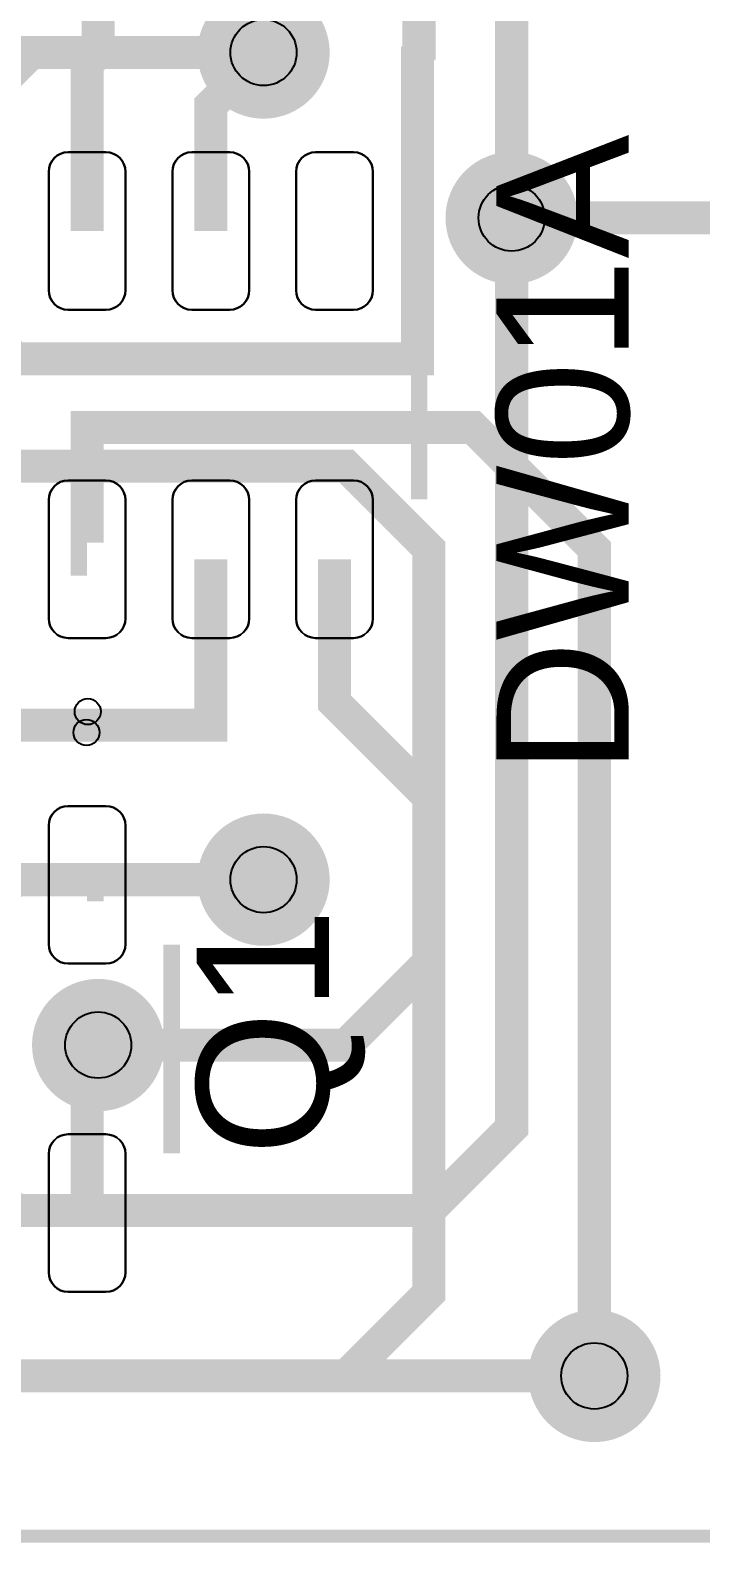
# Model space of a CAD drawing. Header units: centimetres. Extents: x -2.26 to 6.53, y -1.51 to 3.26.
# Drawn here: x 4.456 to 4.971, y -0.255 to 0.906 of the extents above; entities that cross this region are included whole.
import ezdxf

# ---------------------------------------------------------------- set-up
doc = ezdxf.new("R2010")
doc.units = ezdxf.units.CM
doc.layers.get('0').update_dxf_attribs({"linetype": 'CONTINUOUS'})
for name, color, linetype in [('1', 1, 'CONTINUOUS'), ('3', 3, 'CONTINUOUS'), ('4', 4, 'CONTINUOUS'), ('5', 5, 'CONTINUOUS'), ('6', 6, 'CONTINUOUS'), ('7', 7, 'CONTINUOUS')]:
    doc.layers.add(name, color=color, linetype=linetype)

# ---------------------------------------------------------------- blocks, each defined once
blk = doc.blocks.new('EPAD')
at = {"const_width": 0.5}
blk.add_lwpolyline([(-0.25, 0, 1), (0.25, 0, 1)], format="xyb", close=True, dxfattribs=at)

msp = doc.modelspace()

# ---------------------------------------------------------------- linework, layer by layer
for centre in [(4.6355, 0.889), (4.826, 0.762), (4.6355, 0.254), (4.5085, 0.127), (4.8895, -0.127)]:
    msp.add_circle(centre, 0.0254)
at = {"layer": '1'}
for points in [[(4.529195, 0.800523), (4.528321, 0.803338), (4.526938, 0.805886), (4.525106, 0.808106), (4.522886, 0.809938), (4.520338, 0.811321), (4.517523, 0.812195), (4.5145, 0.8125), (4.4855, 0.8125), (4.482477, 0.812195), (4.479662, 0.811321), (4.477114, 0.809938), (4.474894, 0.808106), (4.473062, 0.805886), (4.471679, 0.803338), (4.470805, 0.800523), (4.4705, 0.7975), (4.4705, 0.7065), (4.470805, 0.703477), (4.471679, 0.700662), (4.473062, 0.698114), (4.474894, 0.695894), (4.477114, 0.694062), (4.479662, 0.692679), (4.482477, 0.691805), (4.4855, 0.6915), (4.5145, 0.6915), (4.517523, 0.691805), (4.520338, 0.692679), (4.522886, 0.694062), (4.525106, 0.695894), (4.526938, 0.698114), (4.528321, 0.700662), (4.529195, 0.703477), (4.5295, 0.7065), (4.5295, 0.7975), (4.529195, 0.800523)], [(4.624191, 0.800523), (4.623317, 0.803338), (4.621934, 0.805886), (4.620102, 0.808106), (4.617882, 0.809938), (4.615334, 0.811321), (4.612519, 0.812195), (4.609496, 0.8125), (4.580496, 0.8125), (4.577473, 0.812195), (4.574658, 0.811321), (4.57211, 0.809938), (4.56989, 0.808106), (4.568058, 0.805886), (4.566675, 0.803338), (4.565801, 0.800523), (4.565496, 0.7975), (4.565496, 0.7065), (4.565801, 0.703477), (4.566675, 0.700662), (4.568058, 0.698114), (4.56989, 0.695894), (4.57211, 0.694062), (4.574658, 0.692679), (4.577473, 0.691805), (4.580496, 0.6915), (4.609496, 0.6915), (4.612519, 0.691805), (4.615334, 0.692679), (4.617882, 0.694062), (4.620102, 0.695894), (4.621934, 0.698114), (4.623317, 0.700662), (4.624191, 0.703477), (4.624496, 0.7065), (4.624496, 0.7975), (4.624191, 0.800523)], [(4.719187, 0.800523), (4.718313, 0.803338), (4.71693, 0.805886), (4.715098, 0.808106), (4.712878, 0.809938), (4.71033, 0.811321), (4.707515, 0.812195), (4.704492, 0.8125), (4.675492, 0.8125), (4.672469, 0.812195), (4.669654, 0.811321), (4.667106, 0.809938), (4.664886, 0.808106), (4.663054, 0.805886), (4.661671, 0.803338), (4.660797, 0.800523), (4.660492, 0.7975), (4.660492, 0.7065), (4.660797, 0.703477), (4.661671, 0.700662), (4.663054, 0.698114), (4.664886, 0.695894), (4.667106, 0.694062), (4.669654, 0.692679), (4.672469, 0.691805), (4.675492, 0.6915), (4.704492, 0.6915), (4.707515, 0.691805), (4.71033, 0.692679), (4.712878, 0.694062), (4.715098, 0.695894), (4.71693, 0.698114), (4.718313, 0.700662), (4.719187, 0.703477), (4.719492, 0.7065), (4.719492, 0.7975), (4.719187, 0.800523)], [(4.529195, 0.548523), (4.528321, 0.551338), (4.526938, 0.553886), (4.525106, 0.556106), (4.522886, 0.557938), (4.520338, 0.559321), (4.517523, 0.560195), (4.5145, 0.5605), (4.4855, 0.5605), (4.482477, 0.560195), (4.479662, 0.559321), (4.477114, 0.557938), (4.474894, 0.556106), (4.473062, 0.553886), (4.471679, 0.551338), (4.470805, 0.548523), (4.4705, 0.5455), (4.4705, 0.4545), (4.470805, 0.451477), (4.471679, 0.448662), (4.473062, 0.446114), (4.474894, 0.443894), (4.477114, 0.442062), (4.479662, 0.440679), (4.482477, 0.439805), (4.4855, 0.4395), (4.5145, 0.4395), (4.517523, 0.439805), (4.520338, 0.440679), (4.522886, 0.442062), (4.525106, 0.443894), (4.526938, 0.446114), (4.528321, 0.448662), (4.529195, 0.451477), (4.5295, 0.4545), (4.5295, 0.5455), (4.529195, 0.548523)], [(4.624191, 0.548523), (4.623317, 0.551338), (4.621934, 0.553886), (4.620102, 0.556106), (4.617882, 0.557938), (4.615334, 0.559321), (4.612519, 0.560195), (4.609496, 0.5605), (4.580496, 0.5605), (4.577473, 0.560195), (4.574658, 0.559321), (4.57211, 0.557938), (4.56989, 0.556106), (4.568058, 0.553886), (4.566675, 0.551338), (4.565801, 0.548523), (4.565496, 0.5455), (4.565496, 0.4545), (4.565801, 0.451477), (4.566675, 0.448662), (4.568058, 0.446114), (4.56989, 0.443894), (4.57211, 0.442062), (4.574658, 0.440679), (4.577473, 0.439805), (4.580496, 0.4395), (4.609496, 0.4395), (4.612519, 0.439805), (4.615334, 0.440679), (4.617882, 0.442062), (4.620102, 0.443894), (4.621934, 0.446114), (4.623317, 0.448662), (4.624191, 0.451477), (4.624496, 0.4545), (4.624496, 0.5455), (4.624191, 0.548523)], [(4.719187, 0.548523), (4.718313, 0.551338), (4.71693, 0.553886), (4.715098, 0.556106), (4.712878, 0.557938), (4.71033, 0.559321), (4.707515, 0.560195), (4.704492, 0.5605), (4.675492, 0.5605), (4.672469, 0.560195), (4.669654, 0.559321), (4.667106, 0.557938), (4.664886, 0.556106), (4.663054, 0.553886), (4.661671, 0.551338), (4.660797, 0.548523), (4.660492, 0.5455), (4.660492, 0.4545), (4.660797, 0.451477), (4.661671, 0.448662), (4.663054, 0.446114), (4.664886, 0.443894), (4.667106, 0.442062), (4.669654, 0.440679), (4.672469, 0.439805), (4.675492, 0.4395), (4.704492, 0.4395), (4.707515, 0.439805), (4.71033, 0.440679), (4.712878, 0.442062), (4.715098, 0.443894), (4.71693, 0.446114), (4.718313, 0.448662), (4.719187, 0.451477), (4.719492, 0.4545), (4.719492, 0.5455), (4.719187, 0.548523)], [(4.470805, 0.201477), (4.471679, 0.198662), (4.473062, 0.196114), (4.474894, 0.193894), (4.477114, 0.192062), (4.479662, 0.190679), (4.482477, 0.189805), (4.4855, 0.1895), (4.5145, 0.1895), (4.517523, 0.189805), (4.520338, 0.190679), (4.522886, 0.192062), (4.525106, 0.193894), (4.526938, 0.196114), (4.528321, 0.198662), (4.529195, 0.201477), (4.5295, 0.2045), (4.5295, 0.2955), (4.529195, 0.298523), (4.528321, 0.301338), (4.526938, 0.303886), (4.525106, 0.306106), (4.522886, 0.307938), (4.520338, 0.309321), (4.517523, 0.310195), (4.5145, 0.3105), (4.4855, 0.3105), (4.482477, 0.310195), (4.479662, 0.309321), (4.477114, 0.307938), (4.474894, 0.306106), (4.473062, 0.303886), (4.471679, 0.301338), (4.470805, 0.298523), (4.4705, 0.2955), (4.4705, 0.2045), (4.470805, 0.201477)], [(4.470805, -0.050523), (4.471679, -0.053338), (4.473062, -0.055886), (4.474894, -0.058106), (4.477114, -0.059938), (4.479662, -0.061321), (4.482477, -0.062195), (4.4855, -0.0625), (4.5145, -0.0625), (4.517523, -0.062195), (4.520338, -0.061321), (4.522886, -0.059938), (4.525106, -0.058106), (4.526938, -0.055886), (4.528321, -0.053338), (4.529195, -0.050523), (4.5295, -0.0475), (4.5295, 0.0435), (4.529195, 0.046523), (4.528321, 0.049338), (4.526938, 0.051886), (4.525106, 0.054106), (4.522886, 0.055938), (4.520338, 0.057321), (4.517523, 0.058195), (4.5145, 0.0585), (4.4855, 0.0585), (4.482477, 0.058195), (4.479662, 0.057321), (4.477114, 0.055938), (4.474894, 0.054106), (4.473062, 0.051886), (4.471679, 0.049338), (4.470805, 0.046523), (4.4705, 0.0435), (4.4705, -0.0475), (4.470805, -0.050523)]]:
    msp.add_lwpolyline(points, close=True, dxfattribs=at)
at = {"layer": '3'}
for points, const_width in [([(3, -0.25), (6.5, -0.25), (6.5, 2), (3, 2), (3, -0.25)], 0.01016), ([(3, -0.25), (6.5, -0.25), (6.5, 2), (3, 2), (3, -0.25)], 0.01016), ([(3, -0.25), (6.5, -0.25), (6.5, 2), (3, 2), (3, -0.25)], 0.01016), ([(4.754996, 0.54599), (4.754996, 0.70601)], 0.0127), ([(4.754996, 0.54599), (4.754996, 0.70601)], 0.0127), ([(4.754996, 0.54599), (4.754996, 0.70601)], 0.0127), ([(4.565004, 0.20401), (4.565004, 0.04399)], 0.0127), ([(4.565004, 0.20401), (4.565004, 0.04399)], 0.0127), ([(4.565004, 0.20401), (4.565004, 0.04399)], 0.0127)]:
    msp.add_lwpolyline(points, dxfattribs=dict(at, const_width=const_width))
at = {"layer": '4'}
for centre in [(4.500508, 0.383), (4.500508, 0.383), (4.500508, 0.383), (4.499492, 0.367), (4.499492, 0.367), (4.499492, 0.367)]:
    msp.add_circle(centre, 0.01, dxfattribs=at)
at = {"layer": '5'}
for points in [[(4.4705, 0.7065), (4.4705, 0.7975), (4.470805, 0.800523), (4.471679, 0.803338), (4.473062, 0.805886), (4.474894, 0.808106), (4.477114, 0.809938), (4.479662, 0.811321), (4.482477, 0.812195), (4.4855, 0.8125), (4.5145, 0.8125), (4.517523, 0.812195), (4.520338, 0.811321), (4.522886, 0.809938), (4.525106, 0.808106), (4.526938, 0.805886), (4.528321, 0.803338), (4.529195, 0.800523), (4.5295, 0.7975), (4.5295, 0.7065), (4.529195, 0.703477), (4.528321, 0.700662), (4.526938, 0.698114), (4.525106, 0.695894), (4.522886, 0.694062), (4.520338, 0.692679), (4.517523, 0.691805), (4.5145, 0.6915), (4.4855, 0.6915), (4.482477, 0.691805), (4.479662, 0.692679), (4.477114, 0.694062), (4.474894, 0.695894), (4.473062, 0.698114), (4.471679, 0.700662), (4.470805, 0.703477), (4.4705, 0.7065)], [(4.565496, 0.7065), (4.565496, 0.7975), (4.565801, 0.800523), (4.566675, 0.803338), (4.568058, 0.805886), (4.56989, 0.808106), (4.57211, 0.809938), (4.574658, 0.811321), (4.577473, 0.812195), (4.580496, 0.8125), (4.609496, 0.8125), (4.612519, 0.812195), (4.615334, 0.811321), (4.617882, 0.809938), (4.620102, 0.808106), (4.621934, 0.805886), (4.623317, 0.803338), (4.624191, 0.800523), (4.624496, 0.7975), (4.624496, 0.7065), (4.624191, 0.703477), (4.623317, 0.700662), (4.621934, 0.698114), (4.620102, 0.695894), (4.617882, 0.694062), (4.615334, 0.692679), (4.612519, 0.691805), (4.609496, 0.6915), (4.580496, 0.6915), (4.577473, 0.691805), (4.574658, 0.692679), (4.57211, 0.694062), (4.56989, 0.695894), (4.568058, 0.698114), (4.566675, 0.700662), (4.565801, 0.703477), (4.565496, 0.7065)], [(4.660492, 0.7065), (4.660492, 0.7975), (4.660797, 0.800523), (4.661671, 0.803338), (4.663054, 0.805886), (4.664886, 0.808106), (4.667106, 0.809938), (4.669654, 0.811321), (4.672469, 0.812195), (4.675492, 0.8125), (4.704492, 0.8125), (4.707515, 0.812195), (4.71033, 0.811321), (4.712878, 0.809938), (4.715098, 0.808106), (4.71693, 0.805886), (4.718313, 0.803338), (4.719187, 0.800523), (4.719492, 0.7975), (4.719492, 0.7065), (4.719187, 0.703477), (4.718313, 0.700662), (4.71693, 0.698114), (4.715098, 0.695894), (4.712878, 0.694062), (4.71033, 0.692679), (4.707515, 0.691805), (4.704492, 0.6915), (4.675492, 0.6915), (4.672469, 0.691805), (4.669654, 0.692679), (4.667106, 0.694062), (4.664886, 0.695894), (4.663054, 0.698114), (4.661671, 0.700662), (4.660797, 0.703477), (4.660492, 0.7065)], [(4.4705, 0.4545), (4.4705, 0.5455), (4.470805, 0.548523), (4.471679, 0.551338), (4.473062, 0.553886), (4.474894, 0.556106), (4.477114, 0.557938), (4.479662, 0.559321), (4.482477, 0.560195), (4.4855, 0.5605), (4.5145, 0.5605), (4.517523, 0.560195), (4.520338, 0.559321), (4.522886, 0.557938), (4.525106, 0.556106), (4.526938, 0.553886), (4.528321, 0.551338), (4.529195, 0.548523), (4.5295, 0.5455), (4.5295, 0.4545), (4.529195, 0.451477), (4.528321, 0.448662), (4.526938, 0.446114), (4.525106, 0.443894), (4.522886, 0.442062), (4.520338, 0.440679), (4.517523, 0.439805), (4.5145, 0.4395), (4.4855, 0.4395), (4.482477, 0.439805), (4.479662, 0.440679), (4.477114, 0.442062), (4.474894, 0.443894), (4.473062, 0.446114), (4.471679, 0.448662), (4.470805, 0.451477), (4.4705, 0.4545)], [(4.565496, 0.4545), (4.565496, 0.5455), (4.565801, 0.548523), (4.566675, 0.551338), (4.568058, 0.553886), (4.56989, 0.556106), (4.57211, 0.557938), (4.574658, 0.559321), (4.577473, 0.560195), (4.580496, 0.5605), (4.609496, 0.5605), (4.612519, 0.560195), (4.615334, 0.559321), (4.617882, 0.557938), (4.620102, 0.556106), (4.621934, 0.553886), (4.623317, 0.551338), (4.624191, 0.548523), (4.624496, 0.5455), (4.624496, 0.4545), (4.624191, 0.451477), (4.623317, 0.448662), (4.621934, 0.446114), (4.620102, 0.443894), (4.617882, 0.442062), (4.615334, 0.440679), (4.612519, 0.439805), (4.609496, 0.4395), (4.580496, 0.4395), (4.577473, 0.439805), (4.574658, 0.440679), (4.57211, 0.442062), (4.56989, 0.443894), (4.568058, 0.446114), (4.566675, 0.448662), (4.565801, 0.451477), (4.565496, 0.4545)], [(4.660492, 0.4545), (4.660492, 0.5455), (4.660797, 0.548523), (4.661671, 0.551338), (4.663054, 0.553886), (4.664886, 0.556106), (4.667106, 0.557938), (4.669654, 0.559321), (4.672469, 0.560195), (4.675492, 0.5605), (4.704492, 0.5605), (4.707515, 0.560195), (4.71033, 0.559321), (4.712878, 0.557938), (4.715098, 0.556106), (4.71693, 0.553886), (4.718313, 0.551338), (4.719187, 0.548523), (4.719492, 0.5455), (4.719492, 0.4545), (4.719187, 0.451477), (4.718313, 0.448662), (4.71693, 0.446114), (4.715098, 0.443894), (4.712878, 0.442062), (4.71033, 0.440679), (4.707515, 0.439805), (4.704492, 0.4395), (4.675492, 0.4395), (4.672469, 0.439805), (4.669654, 0.440679), (4.667106, 0.442062), (4.664886, 0.443894), (4.663054, 0.446114), (4.661671, 0.448662), (4.660797, 0.451477), (4.660492, 0.4545)], [(4.5295, 0.2955), (4.5295, 0.2045), (4.529195, 0.201477), (4.528321, 0.198662), (4.526938, 0.196114), (4.525106, 0.193894), (4.522886, 0.192062), (4.520338, 0.190679), (4.517523, 0.189805), (4.5145, 0.1895), (4.4855, 0.1895), (4.482477, 0.189805), (4.479662, 0.190679), (4.477114, 0.192062), (4.474894, 0.193894), (4.473062, 0.196114), (4.471679, 0.198662), (4.470805, 0.201477), (4.4705, 0.2045), (4.4705, 0.2955), (4.470805, 0.298523), (4.471679, 0.301338), (4.473062, 0.303886), (4.474894, 0.306106), (4.477114, 0.307938), (4.479662, 0.309321), (4.482477, 0.310195), (4.4855, 0.3105), (4.5145, 0.3105), (4.517523, 0.310195), (4.520338, 0.309321), (4.522886, 0.307938), (4.525106, 0.306106), (4.526938, 0.303886), (4.528321, 0.301338), (4.529195, 0.298523), (4.5295, 0.2955)], [(4.5295, 0.0435), (4.5295, -0.0475), (4.529195, -0.050523), (4.528321, -0.053338), (4.526938, -0.055886), (4.525106, -0.058106), (4.522886, -0.059938), (4.520338, -0.061321), (4.517523, -0.062195), (4.5145, -0.0625), (4.4855, -0.0625), (4.482477, -0.062195), (4.479662, -0.061321), (4.477114, -0.059938), (4.474894, -0.058106), (4.473062, -0.055886), (4.471679, -0.053338), (4.470805, -0.050523), (4.4705, -0.0475), (4.4705, 0.0435), (4.470805, 0.046523), (4.471679, 0.049338), (4.473062, 0.051886), (4.474894, 0.054106), (4.477114, 0.055938), (4.479662, 0.057321), (4.482477, 0.058195), (4.4855, 0.0585), (4.5145, 0.0585), (4.517523, 0.058195), (4.520338, 0.057321), (4.522886, 0.055938), (4.525106, 0.054106), (4.526938, 0.051886), (4.528321, 0.049338), (4.529195, 0.046523), (4.5295, 0.0435)]]:
    msp.add_lwpolyline(points, close=True, dxfattribs=at)
at = {"layer": '6', "const_width": 0.0254}
for points in [[(4.5085, 0.889), (4.5085, 1.016)], [(4.75, 1), (4.754881, 1), (4.754881, 0.889), (4.753695, 0.887814), (4.753695, 0.653895), (4.445, 0.653895), (4.412395, 0.6865), (4.247, 0.6865)], [(4.5085, 0.889), (4.457, 0.889), (4.3815, 0.8135), (4.247, 0.8135)], [(4.5085, 0.889), (4.5, 0.8805), (4.5, 0.752), (4.5, 0.751999)], [(4.6355, 0.889), (4.594996, 0.848496), (4.594996, 0.752)], [(5.25, 0.5), (4.988, 0.762), (4.826, 0.762)], [(4.8895, -0.127), (4.8895, 0.508), (4.796448, 0.601052), (4.500001, 0.601052), (4.5, 0.5), (4.500001, 0.5)], [(3.45, 0.25), (3.45, 0.37265), (4.594996, 0.37265), (4.594996, 0.5)], [(4.310009, -0.002), (4.310008, -0.002), (4.310009, -0.127), (4.699, -0.127), (4.7625, -0.0635), (4.7625, 0.3175), (4.689992, 0.390008), (4.689992, 0.5), (4.689992, 0.500001)], [(4.6355, 0.254), (4.499999, 0.254), (4.5, 0.25), (4.499999, 0.25)], [(4.5085, 0.127), (4.5, 0.1185), (4.5, -0.002)]]:
    msp.add_lwpolyline(points, dxfattribs=at)
at = {"layer": '6'}
for points in [[(4.4705, 0.7065), (4.4705, 0.7975), (4.470805, 0.800523), (4.471679, 0.803338), (4.473062, 0.805886), (4.474894, 0.808106), (4.477114, 0.809938), (4.479662, 0.811321), (4.482477, 0.812195), (4.4855, 0.8125), (4.5145, 0.8125), (4.517523, 0.812195), (4.520338, 0.811321), (4.522886, 0.809938), (4.525106, 0.808106), (4.526938, 0.805886), (4.528321, 0.803338), (4.529195, 0.800523), (4.5295, 0.7975), (4.5295, 0.7065), (4.529195, 0.703477), (4.528321, 0.700662), (4.526938, 0.698114), (4.525106, 0.695894), (4.522886, 0.694062), (4.520338, 0.692679), (4.517523, 0.691805), (4.5145, 0.6915), (4.4855, 0.6915), (4.482477, 0.691805), (4.479662, 0.692679), (4.477114, 0.694062), (4.474894, 0.695894), (4.473062, 0.698114), (4.471679, 0.700662), (4.470805, 0.703477), (4.4705, 0.7065)], [(4.565496, 0.7065), (4.565496, 0.7975), (4.565801, 0.800523), (4.566675, 0.803338), (4.568058, 0.805886), (4.56989, 0.808106), (4.57211, 0.809938), (4.574658, 0.811321), (4.577473, 0.812195), (4.580496, 0.8125), (4.609496, 0.8125), (4.612519, 0.812195), (4.615334, 0.811321), (4.617882, 0.809938), (4.620102, 0.808106), (4.621934, 0.805886), (4.623317, 0.803338), (4.624191, 0.800523), (4.624496, 0.7975), (4.624496, 0.7065), (4.624191, 0.703477), (4.623317, 0.700662), (4.621934, 0.698114), (4.620102, 0.695894), (4.617882, 0.694062), (4.615334, 0.692679), (4.612519, 0.691805), (4.609496, 0.6915), (4.580496, 0.6915), (4.577473, 0.691805), (4.574658, 0.692679), (4.57211, 0.694062), (4.56989, 0.695894), (4.568058, 0.698114), (4.566675, 0.700662), (4.565801, 0.703477), (4.565496, 0.7065)], [(4.660492, 0.7065), (4.660492, 0.7975), (4.660797, 0.800523), (4.661671, 0.803338), (4.663054, 0.805886), (4.664886, 0.808106), (4.667106, 0.809938), (4.669654, 0.811321), (4.672469, 0.812195), (4.675492, 0.8125), (4.704492, 0.8125), (4.707515, 0.812195), (4.71033, 0.811321), (4.712878, 0.809938), (4.715098, 0.808106), (4.71693, 0.805886), (4.718313, 0.803338), (4.719187, 0.800523), (4.719492, 0.7975), (4.719492, 0.7065), (4.719187, 0.703477), (4.718313, 0.700662), (4.71693, 0.698114), (4.715098, 0.695894), (4.712878, 0.694062), (4.71033, 0.692679), (4.707515, 0.691805), (4.704492, 0.6915), (4.675492, 0.6915), (4.672469, 0.691805), (4.669654, 0.692679), (4.667106, 0.694062), (4.664886, 0.695894), (4.663054, 0.698114), (4.661671, 0.700662), (4.660797, 0.703477), (4.660492, 0.7065)], [(4.4705, 0.4545), (4.4705, 0.5455), (4.470805, 0.548523), (4.471679, 0.551338), (4.473062, 0.553886), (4.474894, 0.556106), (4.477114, 0.557938), (4.479662, 0.559321), (4.482477, 0.560195), (4.4855, 0.5605), (4.5145, 0.5605), (4.517523, 0.560195), (4.520338, 0.559321), (4.522886, 0.557938), (4.525106, 0.556106), (4.526938, 0.553886), (4.528321, 0.551338), (4.529195, 0.548523), (4.5295, 0.5455), (4.5295, 0.4545), (4.529195, 0.451477), (4.528321, 0.448662), (4.526938, 0.446114), (4.525106, 0.443894), (4.522886, 0.442062), (4.520338, 0.440679), (4.517523, 0.439805), (4.5145, 0.4395), (4.4855, 0.4395), (4.482477, 0.439805), (4.479662, 0.440679), (4.477114, 0.442062), (4.474894, 0.443894), (4.473062, 0.446114), (4.471679, 0.448662), (4.470805, 0.451477), (4.4705, 0.4545)], [(4.565496, 0.4545), (4.565496, 0.5455), (4.565801, 0.548523), (4.566675, 0.551338), (4.568058, 0.553886), (4.56989, 0.556106), (4.57211, 0.557938), (4.574658, 0.559321), (4.577473, 0.560195), (4.580496, 0.5605), (4.609496, 0.5605), (4.612519, 0.560195), (4.615334, 0.559321), (4.617882, 0.557938), (4.620102, 0.556106), (4.621934, 0.553886), (4.623317, 0.551338), (4.624191, 0.548523), (4.624496, 0.5455), (4.624496, 0.4545), (4.624191, 0.451477), (4.623317, 0.448662), (4.621934, 0.446114), (4.620102, 0.443894), (4.617882, 0.442062), (4.615334, 0.440679), (4.612519, 0.439805), (4.609496, 0.4395), (4.580496, 0.4395), (4.577473, 0.439805), (4.574658, 0.440679), (4.57211, 0.442062), (4.56989, 0.443894), (4.568058, 0.446114), (4.566675, 0.448662), (4.565801, 0.451477), (4.565496, 0.4545)], [(4.660492, 0.4545), (4.660492, 0.5455), (4.660797, 0.548523), (4.661671, 0.551338), (4.663054, 0.553886), (4.664886, 0.556106), (4.667106, 0.557938), (4.669654, 0.559321), (4.672469, 0.560195), (4.675492, 0.5605), (4.704492, 0.5605), (4.707515, 0.560195), (4.71033, 0.559321), (4.712878, 0.557938), (4.715098, 0.556106), (4.71693, 0.553886), (4.718313, 0.551338), (4.719187, 0.548523), (4.719492, 0.5455), (4.719492, 0.4545), (4.719187, 0.451477), (4.718313, 0.448662), (4.71693, 0.446114), (4.715098, 0.443894), (4.712878, 0.442062), (4.71033, 0.440679), (4.707515, 0.439805), (4.704492, 0.4395), (4.675492, 0.4395), (4.672469, 0.439805), (4.669654, 0.440679), (4.667106, 0.442062), (4.664886, 0.443894), (4.663054, 0.446114), (4.661671, 0.448662), (4.660797, 0.451477), (4.660492, 0.4545)], [(4.5295, 0.2955), (4.5295, 0.2045), (4.529195, 0.201477), (4.528321, 0.198662), (4.526938, 0.196114), (4.525106, 0.193894), (4.522886, 0.192062), (4.520338, 0.190679), (4.517523, 0.189805), (4.5145, 0.1895), (4.4855, 0.1895), (4.482477, 0.189805), (4.479662, 0.190679), (4.477114, 0.192062), (4.474894, 0.193894), (4.473062, 0.196114), (4.471679, 0.198662), (4.470805, 0.201477), (4.4705, 0.2045), (4.4705, 0.2955), (4.470805, 0.298523), (4.471679, 0.301338), (4.473062, 0.303886), (4.474894, 0.306106), (4.477114, 0.307938), (4.479662, 0.309321), (4.482477, 0.310195), (4.4855, 0.3105), (4.5145, 0.3105), (4.517523, 0.310195), (4.520338, 0.309321), (4.522886, 0.307938), (4.525106, 0.306106), (4.526938, 0.303886), (4.528321, 0.301338), (4.529195, 0.298523), (4.5295, 0.2955)], [(4.5295, 0.0435), (4.5295, -0.0475), (4.529195, -0.050523), (4.528321, -0.053338), (4.526938, -0.055886), (4.525106, -0.058106), (4.522886, -0.059938), (4.520338, -0.061321), (4.517523, -0.062195), (4.5145, -0.0625), (4.4855, -0.0625), (4.482477, -0.062195), (4.479662, -0.061321), (4.477114, -0.059938), (4.474894, -0.058106), (4.473062, -0.055886), (4.471679, -0.053338), (4.470805, -0.050523), (4.4705, -0.0475), (4.4705, 0.0435), (4.470805, 0.046523), (4.471679, 0.049338), (4.473062, 0.051886), (4.474894, 0.054106), (4.477114, 0.055938), (4.479662, 0.057321), (4.482477, 0.058195), (4.4855, 0.0585), (4.5145, 0.0585), (4.517523, 0.058195), (4.520338, 0.057321), (4.522886, 0.055938), (4.525106, 0.054106), (4.526938, 0.051886), (4.528321, 0.049338), (4.529195, 0.046523), (4.5295, 0.0435)]]:
    msp.add_lwpolyline(points, close=True, dxfattribs=at)
at = {"layer": '7', "const_width": 0.0254}
for points in [[(4.826, 0.762), (4.826, 0.9525), (4.7625, 1.016), (4.5085, 1.016)], [(4, 0.25), (4, 0.8255), (4.0635, 0.889), (4.6355, 0.889)], [(4.318, 0.127), (4.445, 0), (4.7625, 0), (4.826, 0.0635), (4.826, 0.762)], [(4.8895, -0.127), (4.2545, -0.127), (4.191, -0.0635), (4.191, 0.508), (4.2545, 0.5715), (4.699, 0.5715), (4.7625, 0.508), (4.7625, 0.1905), (4.699, 0.127), (4.5085, 0.127)], [(4.318, 0.127), (4.445, 0.254), (4.6355, 0.254)]]:
    msp.add_lwpolyline(points, dxfattribs=at)

# ---------------------------------------------------------------- block references
at = {"xscale": 0.0762, "yscale": 0.0762}
for p in [(4.6355, 0.889), (4.826, 0.762), (4.6355, 0.254), (4.5085, 0.127), (4.8895, -0.127)]:
    msp.add_blockref('EPAD', p, dxfattribs=at)
at = {"layer": '5', "xscale": 0.1016, "yscale": 0.1016}
for p in [(4.6355, 0.889), (4.826, 0.762), (4.6355, 0.254), (4.5085, 0.127), (4.8895, -0.127)]:
    msp.add_blockref('EPAD', p, dxfattribs=at)

# ---------------------------------------------------------------- texts
at = {"layer": '4', "width": 1.05}
for s, p in [('DW01A', (4.915946, 0.33455)), ('DW01A', (4.915946, 0.33455)), ('DW01A', (4.915946, 0.33455)), ('Q1', (4.685654, 0.04207)), ('Q1', (4.685654, 0.04207)), ('Q1', (4.685654, 0.04207))]:
    msp.add_text(s, height=0.1016, rotation=90, dxfattribs=at).set_placement(p)

doc.saveas('drawing.dxf')
